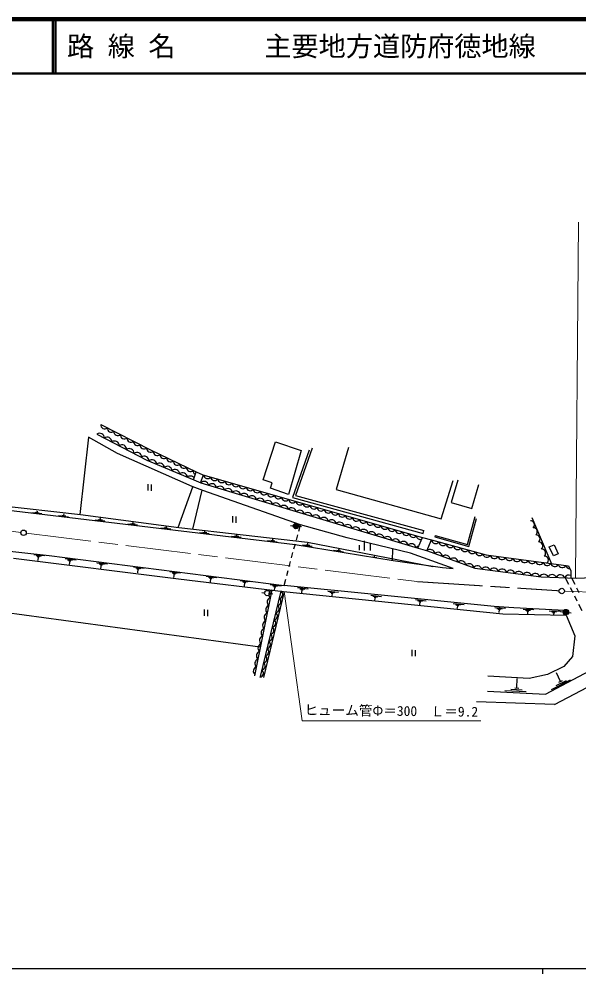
# Model space of a CAD drawing. Units: millimetres, scale not verified. Extents: x 40000 to 680000, y 20000 to 380000.
# Drawn here: x 171547 to 274685, y 204000 to 380000 of the extents above; entities that cross this region are included whole.
import ezdxf
from ezdxf.enums import TextEntityAlignment as Align

# ---------------------------------------------------------------- set-up
doc = ezdxf.new("R2010")
doc.units = ezdxf.units.MM
doc.header["$LTSCALE"] = 1000
doc.linetypes.add('CHAIN', pattern=[18.5, 12, -1.5, 3.5, -1.5])
for name, color, linetype, lineweight in [('M-BGD', 7, 'Continuous', 25), ('M-BMK', 2, 'CHAIN', 13), ('M-BMK-SRVR', 3, 'Continuous', 25), ('M-STR-HTXT', 7, 'Continuous', 13), ('M-TTL', 2, 'Continuous', 140), ('M-TTL-BAND', 7, 'Continuous', 25), ('M-TTL-LINE', 7, 'Continuous', 50)]:
    doc.layers.add(name, color=color, linetype=linetype, lineweight=lineweight)
doc.layers.add('M-TTL-TXT', color=7, linetype='Continuous')
doc.styles.add('ＭＳ ゴシック', font='')
doc.styles.get('ＭＳ ゴシック').set_extended_font_data('MS Gothic')

msp = doc.modelspace()

# ---------------------------------------------------------------- hatches: boundary and pattern name
at = {"layer": 'M-BGD'}
for points in [[(222563, 286561), (223060, 286503, 0.06695), (223057, 286636, 0.8745), (222066, 286619)], [(222563, 286561), (222066, 286619, 0.06695), (222069, 286485, 0.8745), (223060, 286503)], [(272288, 270690), (272785, 270632, 0.06695), (272783, 270765, 0.8745), (271792, 270748)], [(272288, 270690), (271792, 270748, 0.06695), (271794, 270615, 0.8745), (272785, 270632)]]:
    msp.add_hatch(color=256, dxfattribs=at).paths.add_polyline_path(points)

# ---------------------------------------------------------------- linework, layer by layer
for p, q in [((186588, 305293), (195767, 300615)), ((184324, 302914), (182717, 288679)), ((189688, 299947), (184324, 302914)), ((185880, 303477), (195086, 298727)), ((216543, 295075), (218756, 302072)), ((218756, 302072), (223542, 300457)), ((232254, 301020), (229965, 293293)), ((203444, 293835), (189688, 299947)), ((195767, 300615), (204177, 296545)), ((223542, 300457), (221209, 292384)), ((224978, 300517), (221927, 291786)), ((225517, 300902), (222466, 292170)), ((195086, 298727), (203757, 295046)), ((203654, 295090), (204159, 296554)), ((204177, 296545), (205424, 296011)), ((204982, 294521), (205542, 295977)), ((205424, 296011), (245840, 284443)), ((195234, 294263), (195234, 293101)), ((195852, 294208), (195852, 293046)), ((203757, 295046), (205004, 294512)), ((205004, 294512), (245100, 282449)), ((218158, 294537), (216543, 295075)), ((217859, 293520), (218158, 294537)), ((249331, 287889), (251491, 294969)), ((252354, 295012), (251145, 290911)), ((254989, 289789), (256241, 294235)), ((141746, 292791), (222409, 283149)), ((200880, 286310), (203529, 293781)), ((205395, 293123), (203444, 293835)), ((203540, 285995), (205267, 293168)), ((223388, 286754), (205395, 293123)), ((221209, 292384), (217859, 293520)), ((222466, 292170), (246108, 285703)), ((229965, 293293), (249331, 287889)), ((163047, 290927), (182844, 288684)), ((221927, 291786), (245976, 285207)), ((251145, 290911), (254989, 289789)), ((173907, 289048), (175704, 288846)), ((174492, 289108), (175260, 289007)), ((174780, 289162), (174945, 289132)), ((174866, 289158), (174906, 289360)), ((179790, 288581), (179831, 288783)), ((182844, 288684), (200959, 286280)), ((178831, 288471), (180629, 288269)), ((179417, 288531), (180184, 288430)), ((179704, 288586), (179870, 288556)), ((185542, 287725), (187340, 287524)), ((186128, 287786), (186895, 287685)), ((186415, 287840), (186581, 287810)), ((186501, 287836), (186542, 288038)), ((191568, 286983), (193365, 286781)), ((192154, 287043), (192921, 286942)), ((192441, 287098), (192606, 287067)), ((192527, 287093), (192567, 287295)), ((210881, 288378), (210881, 287216)), ((211499, 288323), (211499, 287161)), ((254141, 283181), (255547, 288338)), ((254398, 282795), (255804, 287952)), ((269708, 279557), (266103, 288072)), ((128332, 286340), (177078, 281140)), ((197675, 286219), (199472, 286018)), ((198261, 286280), (199028, 286179)), ((198548, 286334), (198713, 286304)), ((198634, 286330), (198674, 286532)), ((200959, 286280), (224692, 283592)), ((204794, 285394), (206592, 285192)), ((205380, 285455), (206147, 285354)), ((205667, 285509), (205833, 285479)), ((205753, 285505), (205794, 285707)), ((221570, 286676), (222563, 286561)), ((222563, 286561), (223556, 286445)), ((223080, 285621), (223388, 286754)), ((231972, 284405), (223388, 286754)), ((245976, 285207), (246108, 285703)), ((210655, 284714), (212453, 284512)), ((211241, 284774), (212008, 284673)), ((211528, 284828), (211694, 284798)), ((211614, 284824), (211655, 285026)), ((217311, 283869), (219108, 283667)), ((217897, 283930), (218664, 283829)), ((218184, 283984), (218349, 283954)), ((218270, 283980), (218310, 284181)), ((222634, 283980), (222897, 284946)), ((224692, 283592), (247745, 279090)), ((224734, 283172), (224774, 283374)), ((243682, 281543), (231972, 284405)), ((235187, 282060), (235187, 283851)), ((245008, 282476), (245853, 284417)), ((245853, 284417), (247557, 283993)), ((246669, 281998), (247520, 284003)), ((247557, 283993), (257574, 281244)), ((248196, 284838), (248113, 284540)), ((248115, 284547), (254398, 282795)), ((248196, 284838), (254141, 283181)), ((221744, 280699), (222006, 281664)), ((222189, 282340), (222451, 283305)), ((222409, 283149), (240476, 280181)), ((223775, 283062), (225572, 282860)), ((224360, 283123), (225128, 283022)), ((224648, 283177), (224813, 283147)), ((229502, 282086), (231289, 281808)), ((230090, 282122), (230852, 281988)), ((230379, 282164), (230543, 282127)), ((230465, 282156), (230514, 282356)), ((234288, 282105), (234288, 283005)), ((236299, 282052), (236299, 283322)), ((240372, 280152), (240413, 282333)), ((245100, 282449), (246766, 281982)), ((246766, 281982), (255497, 278784)), ((269231, 282709), (270108, 283091)), ((270023, 281054), (269231, 282709)), ((270108, 283091), (270858, 281422)), ((170488, 280614), (200914, 276833)), ((174281, 281307), (176266, 281096)), ((174687, 281111), (175610, 281026)), ((174896, 280955), (175307, 280914)), ((175085, 280904), (174987, 280225)), ((177078, 281140), (220362, 275610)), ((180064, 280546), (182048, 280334)), ((180469, 280350), (181393, 280264)), ((180678, 280194), (181089, 280153)), ((180868, 280142), (180770, 279464)), ((221298, 279059), (221560, 280024)), ((236664, 280862), (237426, 280728)), ((236953, 280904), (237117, 280866)), ((237039, 280895), (237088, 281095)), ((240476, 280181), (249533, 278899)), ((251537, 278738), (243682, 281543)), ((257574, 281244), (272770, 279206)), ((270858, 281422), (270023, 281054)), ((185867, 279799), (187851, 279588)), ((186273, 279604), (187196, 279518)), ((186481, 279448), (186892, 279407)), ((186671, 279396), (186573, 278717)), ((192630, 279030), (194615, 278818)), ((193036, 278834), (193959, 278749)), ((193244, 278678), (193655, 278637)), ((193434, 278626), (193336, 277948)), ((199315, 278151), (201299, 277940)), ((220853, 277418), (221115, 278383)), ((249533, 278899), (251537, 278738)), ((255497, 278784), (267762, 277197)), ((272770, 279206), (273185, 278281)), ((273185, 278281), (273217, 277008)), ((199720, 277955), (200644, 277870)), ((199929, 277799), (200340, 277758)), ((200119, 277748), (200021, 277069)), ((200914, 276833), (220244, 274498)), ((206013, 277300), (207998, 277089)), ((206419, 277105), (207343, 277019)), ((206628, 276949), (207039, 276908)), ((206818, 276897), (206719, 276218)), ((212293, 276532), (214278, 276320)), ((212699, 276336), (213622, 276250)), ((220362, 275610), (220669, 276743)), ((267762, 277197), (274206, 276974)), ((272184, 277013), (272783, 275829)), ((273315, 277013), (273909, 275819)), ((274206, 276974), (286395, 277437)), ((212908, 276180), (213318, 276139)), ((213097, 276128), (212999, 275450)), ((218107, 274767), (214915, 258914)), ((217831, 275765), (219816, 275554)), ((218237, 275569), (219160, 275484)), ((218446, 275413), (218856, 275372)), ((218635, 275362), (218557, 274784)), ((237611, 273855), (220362, 275610)), ((222838, 275199), (224822, 274988)), ((223243, 275003), (224167, 274918)), ((223452, 274847), (223863, 274806)), ((223642, 274796), (223567, 274235)), ((228415, 274562), (230400, 274351)), ((273098, 275204), (273549, 274312)), ((274221, 275192), (274666, 274297)), ((219792, 274553), (215957, 258813)), ((216286, 274315), (216783, 274257)), ((220371, 274485), (216562, 258645)), ((217776, 274141), (218273, 274083)), ((220244, 274498), (260692, 270382)), ((228821, 274366), (229745, 274281)), ((229030, 274211), (229441, 274170)), ((229220, 274159), (229152, 273672)), ((236322, 273806), (238307, 273595)), ((236728, 273610), (237651, 273525)), ((236937, 273455), (237348, 273414)), ((237127, 273403), (237044, 272892)), ((259076, 271707), (237611, 273855)), ((244564, 272994), (246549, 272783)), ((273865, 273687), (274316, 272794)), ((205613, 271187), (205613, 270026)), ((206232, 271133), (206232, 269971)), ((244970, 272799), (245894, 272713)), ((245179, 272643), (245590, 272602)), ((245369, 272591), (245287, 272041)), ((251538, 272290), (253523, 272079)), ((251944, 272095), (252868, 272009)), ((252153, 271939), (252564, 271898)), ((252343, 271887), (252259, 271332)), ((262697, 271508), (259076, 271707)), ((259181, 271532), (261174, 271414)), ((259596, 271355), (260522, 271313)), ((259812, 271209), (260224, 271188)), ((260004, 271167), (259949, 270622)), ((272030, 270968), (262697, 271508)), ((264401, 271212), (266396, 271141)), ((264819, 271045), (265747, 271025)), ((274632, 272170), (275230, 270986)), ((168852, 270705), (215991, 264259)), ((260692, 270382), (272328, 270102)), ((265039, 270904), (265451, 270892)), ((265232, 270866), (265197, 270349)), ((269213, 270946), (271208, 270874)), ((269632, 270779), (270559, 270759)), ((269851, 270638), (270264, 270626)), ((270044, 270600), (270014, 270205)), ((271295, 270806), (272288, 270690)), ((272328, 270102), (272030, 270968)), ((272288, 270690), (273282, 270574)), ((272328, 270102), (273940, 266318)), ((273940, 266318), (273520, 262534)), ((243923, 263759), (243923, 262597)), ((244541, 263704), (244541, 262542)), ((268523, 255592), (281465, 262437)), ((273520, 262534), (271907, 260642)), ((271907, 260642), (268893, 259171)), ((265542, 258482), (257889, 258863)), ((268893, 259171), (265542, 258482)), ((270189, 253653), (281964, 259888)), ((271321, 257916), (270569, 259487)), ((263224, 256702), (263326, 258441)), ((269645, 256436), (273132, 258199)), ((270497, 257182), (272376, 258109)), ((271017, 257761), (271683, 258083)), ((257838, 256119), (268523, 255592)), ((261042, 256217), (264947, 256075)), ((262148, 256458), (264242, 256361)), ((262884, 256713), (263622, 256673)), ((270189, 253653), (255834, 254152))]:
    msp.add_line(p, q, dxfattribs=at)
for centre in [(222563, 286561), (217279, 274199), (272288, 270690)]:
    msp.add_circle(centre, 500, dxfattribs=at)
for centre, radius, start, end in [((187306, 305205), 724, 172.99649, 312.9997), ((188518, 304588), 724, 172.99649, 312.9997), ((186395, 302793), 856, 359.01046, 126.9999), ((187766, 302094), 856, 359.01046, 126.9999), ((189729, 303970), 724, 172.99649, 312.9997), ((190941, 303353), 724, 172.99649, 312.9997), ((192153, 302735), 724, 172.99649, 312.9997), ((189132, 301372), 856, 359.01046, 126.9999), ((190503, 300674), 856, 359.01046, 126.9999), ((193364, 302118), 724, 172.99649, 312.9997), ((194576, 301500), 724, 172.99649, 312.9997), ((195787, 300883), 724, 172.99649, 312.9997), ((191874, 299975), 856, 359.01046, 126.9999), ((193245, 299277), 856, 359.01046, 126.9999), ((194616, 298578), 856, 359.01046, 126.9999), ((197001, 300287), 724, 174.73262, 314.73582), ((198230, 299698), 724, 174.05747, 314.06068), ((196031, 297915), 856, 2.80156, 130.791), ((197445, 297315), 856, 2.80156, 130.791), ((198859, 296714), 856, 2.80156, 130.791), ((199453, 299103), 724, 174.05747, 314.06068), ((200676, 298509), 724, 174.05747, 314.06068), ((201899, 297914), 724, 174.05747, 314.06068), ((200273, 296114), 856, 2.80156, 130.791), ((201687, 295508), 856, 2.80156, 130.791), ((203122, 297319), 724, 174.05747, 314.06068), ((203101, 294914), 856, 38.00587, 130.791), ((204345, 296724), 724, 174.05747, 241.43879), ((206265, 296020), 724, 183.44321, 323.44642), ((205629, 293927), 856, 9.3334, 137.32285), ((207097, 293486), 856, 9.3334, 137.32285), ((207567, 295651), 724, 184.85049, 324.8537), ((208877, 295281), 724, 184.07669, 324.0799), ((210181, 294903), 724, 184.07669, 324.0799), ((211485, 294525), 724, 184.07669, 324.0799), ((212789, 294147), 724, 184.07669, 324.0799), ((208566, 293044), 856, 9.3334, 137.32285), ((210035, 292602), 856, 9.3334, 137.32285), ((211504, 292160), 856, 9.3334, 137.32285), ((212973, 291718), 856, 9.3334, 137.32285), ((214104, 293783), 724, 184.07669, 324.0799), ((215408, 293405), 724, 184.07669, 324.0799), ((216716, 293032), 724, 184.07669, 324.0799), ((218024, 292659), 724, 184.07669, 324.0799), ((219331, 292286), 724, 184.07669, 324.0799), ((214442, 291276), 856, 9.3334, 137.32285), ((215911, 290831), 856, 9.3334, 137.32285), ((217380, 290392), 856, 9.3334, 137.32285), ((218849, 289950), 856, 9.3334, 137.32285), ((220639, 291913), 724, 184.07669, 324.0799), ((221947, 291540), 724, 184.07669, 324.0799), ((223254, 291165), 724, 184.07669, 324.0799), ((224562, 290792), 724, 184.07669, 324.0799), ((220318, 289505), 856, 9.3334, 137.32285), ((221787, 289059), 856, 9.3334, 137.32285), ((223257, 288614), 856, 9.3334, 137.32285), ((224724, 288183), 856, 9.3334, 137.32285), ((225868, 290417), 724, 184.07669, 324.0799), ((227175, 290043), 724, 184.07669, 324.0799), ((228482, 289669), 724, 184.07669, 324.0799), ((229789, 289296), 724, 184.07669, 324.0799), ((231097, 288923), 724, 184.07669, 324.0799), ((226193, 287741), 856, 9.3334, 137.32285), ((227662, 287299), 856, 9.3334, 137.32285), ((229131, 286857), 856, 9.3334, 137.32285), ((230600, 286415), 856, 9.3334, 137.32285), ((232405, 288550), 724, 184.07669, 324.0799), ((233712, 288177), 724, 184.07669, 324.0799), ((235020, 287804), 724, 184.07669, 324.0799), ((236328, 287431), 724, 184.07669, 324.0799), ((237636, 287058), 724, 184.07669, 324.0799), ((265751, 286787), 754, 312.86488, 90.11508), ((232068, 285973), 856, 9.3334, 137.32285), ((233537, 285531), 856, 9.3334, 137.32285), ((235007, 285086), 856, 9.3334, 137.32285), ((236476, 284640), 856, 9.3334, 137.32285), ((238943, 286685), 724, 184.07669, 324.0799), ((240244, 286302), 724, 184.07669, 324.0799), ((241551, 285928), 724, 184.07669, 324.0799), ((242859, 285555), 724, 184.07669, 324.0799), ((244165, 285180), 724, 184.07669, 324.0799), ((266266, 285480), 754, 312.86488, 90.11508), ((237944, 284205), 856, 9.3334, 137.32285), ((239413, 283760), 856, 9.3334, 137.32285), ((240882, 283321), 856, 9.3334, 137.32285), ((242351, 282879), 856, 9.3334, 137.32285), ((245472, 284806), 724, 184.07669, 290.67086), ((248270, 284077), 754, 185.66961, 322.91981), ((249622, 283697), 754, 185.66961, 322.91981), ((266780, 284174), 754, 312.86488, 90.11508), ((267289, 282868), 754, 312.86488, 90.11508), ((243819, 282438), 856, 9.3334, 137.32285), ((245288, 281996), 856, 98.07703, 137.32285), ((247263, 281394), 856, 6.12821, 134.11766), ((248700, 280865), 856, 6.12821, 134.11766), ((250982, 283334), 754, 185.66961, 322.91981), ((252333, 282962), 754, 186.27549, 323.52569), ((253688, 282597), 754, 186.27549, 323.52569), ((255043, 282231), 754, 186.27549, 323.52569), ((256392, 281856), 754, 186.27549, 323.52569), ((267804, 281562), 754, 312.86488, 90.11508), ((250137, 280336), 856, 6.12821, 134.11766), ((251574, 279807), 856, 6.12821, 134.11766), ((253010, 279289), 856, 6.12821, 134.11766), ((257735, 281544), 754, 190.83764, 328.08784), ((259101, 281317), 754, 193.78218, 331.03238), ((260493, 281131), 754, 193.78218, 331.03238), ((261884, 280946), 754, 193.78218, 331.03238), ((263276, 280760), 754, 193.78218, 331.03238), ((264665, 280571), 754, 193.78218, 331.03238), ((266057, 280385), 754, 193.78218, 331.03238), ((267448, 280200), 754, 193.78218, 331.03238), ((268318, 280255), 754, 312.86488, 90.11508), ((254447, 278763), 856, 6.12821, 134.11766), ((255990, 278358), 856, 16.9765, 144.96595), ((257519, 278130), 856, 19.08864, 147.07808), ((259028, 277944), 856, 19.08864, 147.07808), ((260551, 277752), 856, 18.54205, 146.53149), ((262077, 277552), 856, 18.54205, 146.53149), ((263602, 277351), 856, 18.54205, 146.53149), ((268840, 280014), 754, 193.78218, 331.03238), ((270232, 279829), 754, 193.78218, 331.03238), ((271620, 279638), 754, 193.78218, 331.03238), ((273011, 279452), 754, 193.78218, 268.99406), ((265127, 277150), 856, 18.54205, 146.53149), ((266651, 276962), 856, 18.75283, 146.74228), ((268208, 276818), 856, 22.83681, 150.82626), ((269752, 276755), 856, 24.174, 152.16344), ((271288, 276709), 856, 24.174, 152.16344), ((272824, 276664), 856, 63.48824, 152.16344), ((218381, 273958), 845, 109.09421, 227.48002), ((218103, 272543), 845, 110.2675, 227.62743), ((219068, 272631), 724, 276.20511, 56.20831), ((219390, 273951), 724, 276.20511, 56.20831), ((217826, 271126), 845, 110.2675, 227.62743), ((218746, 271311), 724, 276.20511, 56.20831), ((217542, 269716), 845, 110.2675, 227.62743), ((218424, 269990), 724, 276.20511, 56.20831), ((216970, 266893), 845, 109.93647, 227.2964), ((217258, 268305), 845, 110.2675, 226.9653), ((217781, 267349), 724, 276.20511, 56.20831), ((218103, 268670), 724, 276.20511, 56.20831), ((216685, 265478), 845, 109.93647, 227.2964), ((217459, 266029), 724, 276.20511, 56.20831), ((216400, 264063), 845, 109.93647, 227.2964), ((217138, 264709), 724, 276.20511, 56.20831), ((216115, 262648), 845, 109.93647, 227.2964), ((216494, 262068), 724, 276.20511, 56.20831), ((216816, 263388), 724, 276.20511, 56.20831), ((215545, 259817), 845, 109.93647, 227.2964), ((215830, 261233), 845, 109.93647, 227.2964), ((216172, 260747), 724, 276.20511, 56.20831), ((215851, 259427), 724, 276.20511, 56.20831)]:
    msp.add_arc(centre, radius, start, end, dxfattribs=at)
at = {"layer": 'M-BMK'}
for p, q in [((150400, 288064), (171865, 285377)), ((172857, 285253), (245544, 276228)), ((272022, 274566), (370056, 270925))]:
    msp.add_line(p, q, dxfattribs=at)
msp.add_open_spline([(244938, 276303), (257979, 275461), (257979, 275461), (271020, 274620)], degree=3, dxfattribs=at)
at = {"layer": 'M-BMK-SRVR'}
for centre in [(172361, 285315), (271522, 274585)]:
    msp.add_circle(centre, 500, dxfattribs=at)
at = {"layer": 'M-STR-HTXT'}
for p, q in [((274066, 277050), (274599, 342547)), ((220371, 274485), (223690, 250638)), ((223690, 250638), (256628, 250670))]:
    msp.add_line(p, q, dxfattribs=at)
at = {"layer": 'M-TTL'}
msp.add_line((680000, 380000), (40000, 380000), dxfattribs=at)
at = {"layer": 'M-TTL-BAND'}
for p, q in [((40000, 205000), (579000, 205000)), ((268000, 205000), (268000, 204000))]:
    msp.add_line(p, q, dxfattribs=at)
at = {"layer": 'M-TTL-LINE'}
for p, q in [((177750, 380000), (177750, 370000)), ((178250, 380000), (178250, 370000)), ((40000, 370000), (680000, 370000))]:
    msp.add_line(p, q, dxfattribs=at)

# ---------------------------------------------------------------- texts
at = {"layer": 'M-STR-HTXT', "style": 'ＭＳ ゴシック'}
msp.add_text('ヒューム管Φ＝300\u3000Ｌ＝9.2', height=1833, rotation=359.36, dxfattribs=at).set_placement((224130, 251208), align=Align.BOTTOM_LEFT)
at = {"layer": 'M-TTL-TXT', "style": 'ＭＳ ゴシック'}
for s, p in [('路 線 名', (180380, 375000)), ('主要地方道防府徳地線', (216734, 375000))]:
    msp.add_text(s, height=3666, dxfattribs=at).set_placement(p, align=Align.MIDDLE_LEFT)

doc.saveas('drawing.dxf')
